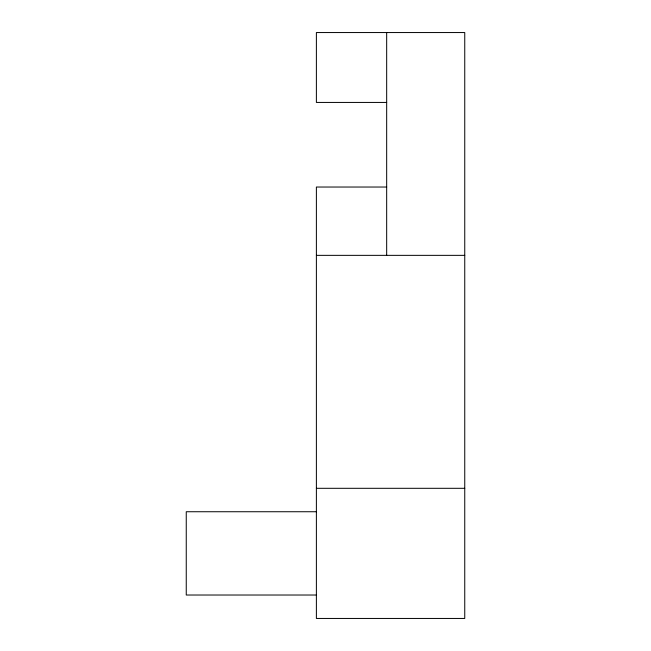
<?xml version="1.0" encoding="UTF-8"?>
<svg xmlns="http://www.w3.org/2000/svg" width="651" height="651" viewBox="0 0 651 651"><rect width="100%" height="100%" fill="white"/><g stroke="black" fill="none" stroke-linecap="round" stroke-linejoin="round"><path stroke-width="0.98" d="M386.67 102.435L316.386 102.435L316.386 32.55L464.749 32.55L464.749 618.45L316.386 618.45L316.386 187.032L386.67 187.032M316.386 255.355L464.749 255.355M316.386 488.307L464.749 488.307M316.386 511.735L186.251 511.735L186.251 595.022L316.386 595.022M386.67 32.55L386.67 255.355"/></g></svg>
